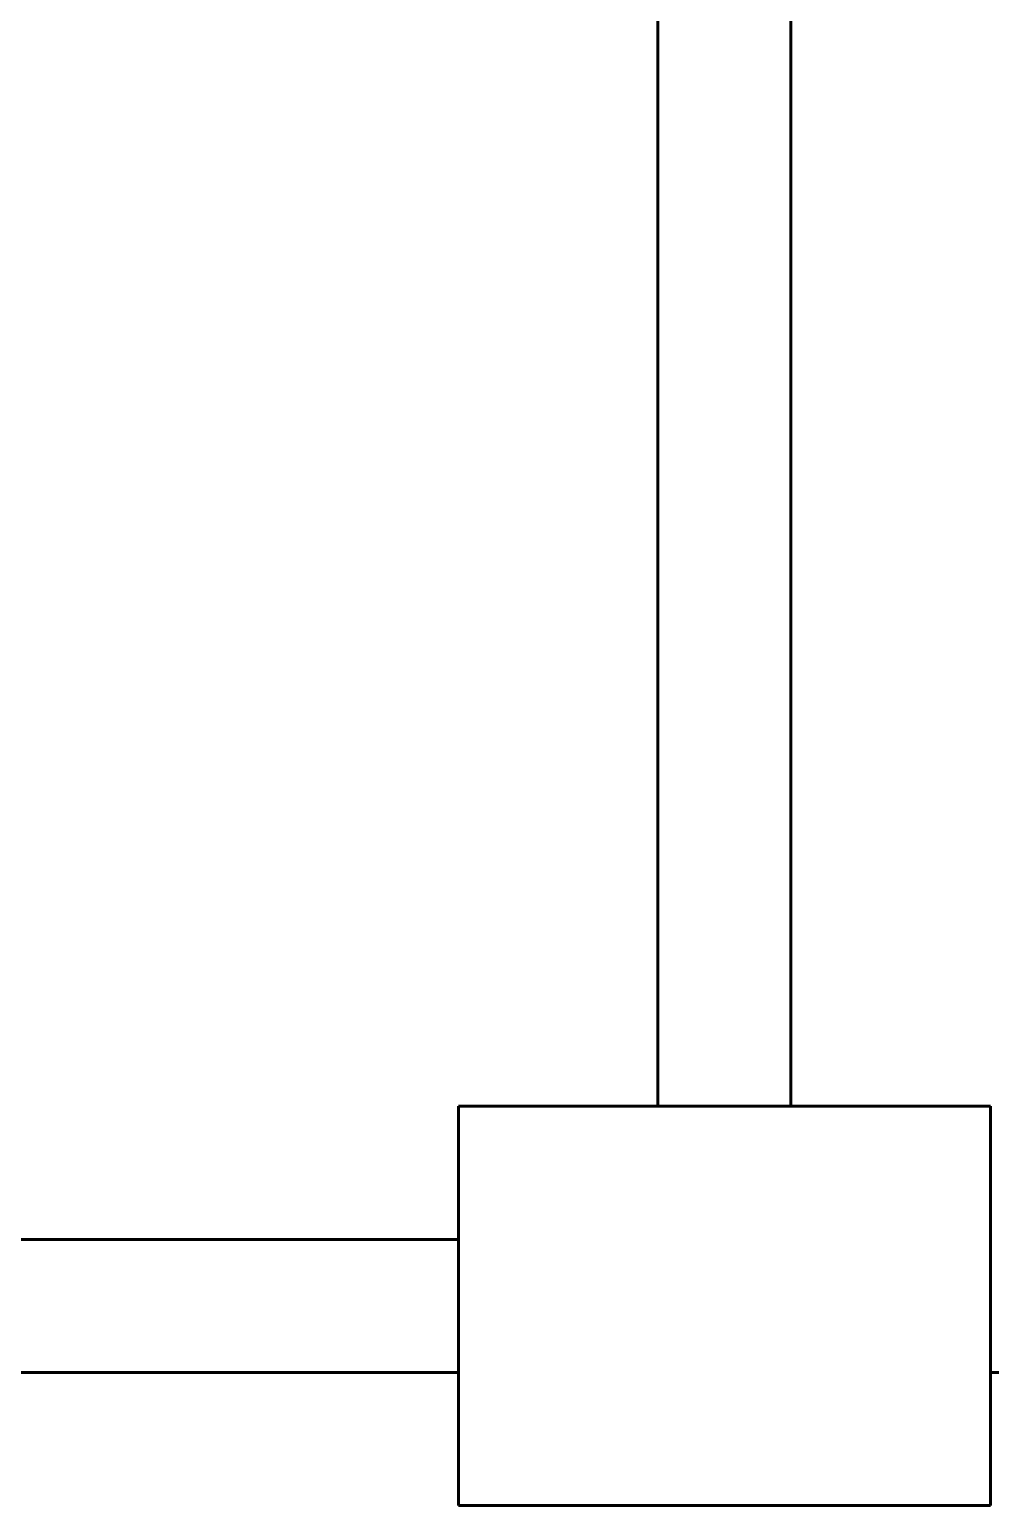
# Model space of a CAD drawing. Extents: x 0 to 297, y 0 to 292.
# Drawn here: x 177.03 to 180.64, y 68.02 to 73.57 of the extents above; entities that cross this region are included whole.
import ezdxf

# ---------------------------------------------------------------- set-up
doc = ezdxf.new("R2010")
doc.units = 0
doc.header["$MEASUREMENT"] = 0
doc.linetypes.add('K5LT_BASIC', pattern=[0])
doc.layers.add('Системный слой', color=7, linetype='Continuous')

# ---------------------------------------------------------------- blocks, each defined once
blk = doc.blocks.new('*U')
at = {"layer": 'Системный слой', "linetype": 'K5LT_BASIC', "lineweight": 60}
for p, q in [((180.642, 69.5189), (178.642, 69.5189)), ((178.642, 69.5189), (178.642, 68.0189)), ((180.642, 69.5189), (178.642, 69.5189)), ((178.642, 69.5189), (178.642, 68.0189)), ((180.642, 69.5189), (178.642, 69.5189)), ((178.642, 69.5189), (178.642, 68.0189)), ((180.642, 69.5189), (178.642, 69.5189)), ((178.642, 69.5189), (178.642, 68.0189)), ((180.642, 68.0189), (180.642, 69.5189)), ((180.642, 68.0189), (180.642, 69.5189)), ((180.642, 68.0189), (180.642, 69.5189)), ((180.642, 68.0189), (180.642, 69.5189)), ((178.642, 68.0189), (180.642, 68.0189)), ((178.642, 68.0189), (180.642, 68.0189)), ((178.642, 68.0189), (180.642, 68.0189)), ((178.642, 68.0189), (180.642, 68.0189))]:
    blk.add_line(p, q, dxfattribs=at)

msp = doc.modelspace()

# ---------------------------------------------------------------- linework, layer by layer
at = {"layer": 'Системный слой', "linetype": 'K5LT_BASIC', "lineweight": 60}
for p, q in [((179.3918, 69.5189), (179.3918, 89.5189)), ((179.8918, 69.5186), (179.8918, 89.5189)), ((179.3918, 82.5186), (179.3918, 69.5189)), ((179.8918, 69.5186), (179.8918, 82.5186)), ((180.642, 69.5189), (178.642, 69.5189)), ((178.642, 68.0189), (178.642, 69.5189)), ((178.642, 69.5189), (178.642, 68.0189)), ((178.642, 69.5189), (180.642, 69.5189)), ((178.642, 69.5189), (178.642, 68.0189)), ((178.642, 69.5189), (180.642, 69.5189)), ((180.642, 69.5189), (178.642, 69.5189)), ((178.642, 68.0189), (178.642, 69.5189)), ((178.642, 69.5189), (178.642, 68.0189)), ((178.642, 69.5189), (180.642, 69.5189)), ((178.642, 69.5189), (178.642, 68.0189)), ((178.642, 69.5189), (180.642, 69.5189)), ((180.642, 69.5189), (180.642, 68.0189)), ((180.642, 69.5189), (180.642, 68.0189)), ((180.642, 69.5189), (180.642, 68.0189)), ((180.642, 69.5189), (180.642, 68.0189)), ((180.642, 69.5189), (180.642, 68.0189)), ((180.642, 69.5189), (180.642, 68.0189)), ((180.642, 69.5189), (180.642, 68.0189)), ((180.642, 69.5189), (180.642, 68.0189)), ((180.642, 69.5189), (180.642, 68.0189)), ((172.6422, 69.019), (178.6422, 69.019)), ((172.6422, 69.019), (178.6422, 69.019)), ((178.642, 68.5189), (172.642, 68.5189)), ((178.642, 68.5189), (172.642, 68.5189)), ((186.642, 68.5189), (180.642, 68.5189)), ((180.642, 68.0189), (178.642, 68.0189)), ((180.642, 68.0189), (178.642, 68.0189)), ((178.642, 68.0189), (180.642, 68.0189)), ((180.642, 68.0189), (178.642, 68.0189)), ((178.642, 68.0189), (180.642, 68.0189)), ((180.642, 68.0189), (178.642, 68.0189)), ((178.642, 68.0189), (180.642, 68.0189)), ((180.642, 68.0189), (178.642, 68.0189)), ((178.642, 68.0189), (180.642, 68.0189)), ((179.892, 68.0189), (179.142, 68.0189)), ((179.892, 68.0189), (179.142, 68.0189)), ((179.892, 68.0189), (179.142, 68.0189)), ((179.892, 68.0189), (179.142, 68.0189))]:
    msp.add_line(p, q, dxfattribs=at)

# ---------------------------------------------------------------- block references
at = {"layer": 'Системный слой'}
msp.add_blockref('*U', (0, 0), dxfattribs=at)
msp.add_blockref('*U', (0, 0), dxfattribs=at)
msp.add_blockref('*U', (0, 0), dxfattribs=at)
msp.add_blockref('*U', (0, 0), dxfattribs=at)
msp.add_blockref('*U', (0, 0), dxfattribs=at)
msp.add_blockref('*U', (0, 0), dxfattribs=at)
msp.add_blockref('*U', (0, 0), dxfattribs=at)
msp.add_blockref('*U', (0, 0), dxfattribs=at)
msp.add_blockref('*U', (0, 0), dxfattribs=at)
msp.add_blockref('*U', (0, 0), dxfattribs=at)
msp.add_blockref('*U', (0, 0), dxfattribs=at)
msp.add_blockref('*U', (0, 0), dxfattribs=at)
msp.add_blockref('*U', (0, 0), dxfattribs=at)
msp.add_blockref('*U', (0, 0), dxfattribs=at)
msp.add_blockref('*U', (0, 0), dxfattribs=at)
msp.add_blockref('*U', (0, 0), dxfattribs=at)
msp.add_blockref('*U', (0, 0), dxfattribs=at)
msp.add_blockref('*U', (0, 0), dxfattribs=at)
msp.add_blockref('*U', (0, 0), dxfattribs=at)
msp.add_blockref('*U', (0, 0), dxfattribs=at)
msp.add_blockref('*U', (0, 0), dxfattribs=at)
msp.add_blockref('*U', (0, 0), dxfattribs=at)
msp.add_blockref('*U', (0, 0), dxfattribs=at)
msp.add_blockref('*U', (0, 0), dxfattribs=at)
msp.add_blockref('*U', (0, 0), dxfattribs=at)
msp.add_blockref('*U', (0, 0), dxfattribs=at)
msp.add_blockref('*U', (0, 0), dxfattribs=at)
msp.add_blockref('*U', (0, 0), dxfattribs=at)
msp.add_blockref('*U', (0, 0), dxfattribs=at)
msp.add_blockref('*U', (0, 0), dxfattribs=at)
msp.add_blockref('*U', (0, 0), dxfattribs=at)
msp.add_blockref('*U', (0, 0), dxfattribs=at)
msp.add_blockref('*U', (0, 0), dxfattribs=at)
msp.add_blockref('*U', (0, 0), dxfattribs=at)
msp.add_blockref('*U', (0, 0), dxfattribs=at)
msp.add_blockref('*U', (0, 0), dxfattribs=at)
msp.add_blockref('*U', (0, 0), dxfattribs=at)
msp.add_blockref('*U', (0, 0), dxfattribs=at)
msp.add_blockref('*U', (0, 0), dxfattribs=at)
msp.add_blockref('*U', (0, 0), dxfattribs=at)
msp.add_blockref('*U', (0, 0), dxfattribs=at)
msp.add_blockref('*U', (0, 0), dxfattribs=at)
msp.add_blockref('*U', (0, 0), dxfattribs=at)
msp.add_blockref('*U', (0, 0), dxfattribs=at)
msp.add_blockref('*U', (0, 0), dxfattribs=at)
msp.add_blockref('*U', (0, 0), dxfattribs=at)
msp.add_blockref('*U', (0, 0), dxfattribs=at)
msp.add_blockref('*U', (0, 0), dxfattribs=at)
msp.add_blockref('*U', (0, 0), dxfattribs=at)
msp.add_blockref('*U', (0, 0), dxfattribs=at)
msp.add_blockref('*U', (0, 0), dxfattribs=at)
msp.add_blockref('*U', (0, 0), dxfattribs=at)
msp.add_blockref('*U', (0, 0), dxfattribs=at)
msp.add_blockref('*U', (0, 0), dxfattribs=at)
msp.add_blockref('*U', (0, 0), dxfattribs=at)
msp.add_blockref('*U', (0, 0), dxfattribs=at)
msp.add_blockref('*U', (0, 0), dxfattribs=at)
msp.add_blockref('*U', (0, 0), dxfattribs=at)
msp.add_blockref('*U', (0, 0), dxfattribs=at)
msp.add_blockref('*U', (0, 0), dxfattribs=at)
msp.add_blockref('*U', (0, 0), dxfattribs=at)
msp.add_blockref('*U', (0, 0), dxfattribs=at)
msp.add_blockref('*U', (0, 0), dxfattribs=at)
msp.add_blockref('*U', (0, 0), dxfattribs=at)
msp.add_blockref('*U', (0, 0), dxfattribs=at)
msp.add_blockref('*U', (0, 0), dxfattribs=at)
msp.add_blockref('*U', (0, 0), dxfattribs=at)
msp.add_blockref('*U', (0, 0), dxfattribs=at)
msp.add_blockref('*U', (0, 0), dxfattribs=at)
msp.add_blockref('*U', (0, 0), dxfattribs=at)
msp.add_blockref('*U', (0, 0), dxfattribs=at)
msp.add_blockref('*U', (0, 0), dxfattribs=at)
msp.add_blockref('*U', (0, 0), dxfattribs=at)
msp.add_blockref('*U', (0, 0), dxfattribs=at)
msp.add_blockref('*U', (0, 0), dxfattribs=at)
msp.add_blockref('*U', (0, 0), dxfattribs=at)
msp.add_blockref('*U', (0, 0), dxfattribs=at)
msp.add_blockref('*U', (0, 0), dxfattribs=at)
msp.add_blockref('*U', (0, 0), dxfattribs=at)
msp.add_blockref('*U', (0, 0), dxfattribs=at)
msp.add_blockref('*U', (0, 0), dxfattribs=at)
msp.add_blockref('*U', (0, 0), dxfattribs=at)
msp.add_blockref('*U', (0, 0), dxfattribs=at)
msp.add_blockref('*U', (0, 0), dxfattribs=at)
msp.add_blockref('*U', (0, 0), dxfattribs=at)
msp.add_blockref('*U', (0, 0), dxfattribs=at)
msp.add_blockref('*U', (0, 0), dxfattribs=at)
msp.add_blockref('*U', (0, 0), dxfattribs=at)
msp.add_blockref('*U', (0, 0), dxfattribs=at)
msp.add_blockref('*U', (0, 0), dxfattribs=at)
msp.add_blockref('*U', (0, 0), dxfattribs=at)
msp.add_blockref('*U', (0, 0), dxfattribs=at)
msp.add_blockref('*U', (0, 0), dxfattribs=at)
msp.add_blockref('*U', (0, 0), dxfattribs=at)
msp.add_blockref('*U', (0, 0), dxfattribs=at)
msp.add_blockref('*U', (0, 0), dxfattribs=at)
msp.add_blockref('*U', (0, 0), dxfattribs=at)
msp.add_blockref('*U', (0, 0), dxfattribs=at)
msp.add_blockref('*U', (0, 0), dxfattribs=at)
msp.add_blockref('*U', (0, 0), dxfattribs=at)
msp.add_blockref('*U', (0, 0), dxfattribs=at)
msp.add_blockref('*U', (0, 0), dxfattribs=at)
msp.add_blockref('*U', (0, 0), dxfattribs=at)
msp.add_blockref('*U', (0, 0), dxfattribs=at)
msp.add_blockref('*U', (0, 0), dxfattribs=at)
msp.add_blockref('*U', (0, 0), dxfattribs=at)
msp.add_blockref('*U', (0, 0), dxfattribs=at)
msp.add_blockref('*U', (0, 0), dxfattribs=at)
msp.add_blockref('*U', (0, 0), dxfattribs=at)
msp.add_blockref('*U', (0, 0), dxfattribs=at)
msp.add_blockref('*U', (0, 0), dxfattribs=at)
msp.add_blockref('*U', (0, 0), dxfattribs=at)
msp.add_blockref('*U', (0, 0), dxfattribs=at)
msp.add_blockref('*U', (0, 0), dxfattribs=at)
msp.add_blockref('*U', (0, 0), dxfattribs=at)
msp.add_blockref('*U', (0, 0), dxfattribs=at)
msp.add_blockref('*U', (0, 0), dxfattribs=at)
msp.add_blockref('*U', (0, 0), dxfattribs=at)
msp.add_blockref('*U', (0, 0), dxfattribs=at)
msp.add_blockref('*U', (0, 0), dxfattribs=at)
msp.add_blockref('*U', (0, 0), dxfattribs=at)
msp.add_blockref('*U', (0, 0), dxfattribs=at)
msp.add_blockref('*U', (0, 0), dxfattribs=at)
msp.add_blockref('*U', (0, 0), dxfattribs=at)
msp.add_blockref('*U', (0, 0), dxfattribs=at)
msp.add_blockref('*U', (0, 0), dxfattribs=at)
msp.add_blockref('*U', (0, 0), dxfattribs=at)
msp.add_blockref('*U', (0, 0), dxfattribs=at)
msp.add_blockref('*U', (0, 0), dxfattribs=at)
msp.add_blockref('*U', (0, 0), dxfattribs=at)
msp.add_blockref('*U', (0, 0), dxfattribs=at)
msp.add_blockref('*U', (0, 0), dxfattribs=at)
msp.add_blockref('*U', (0, 0), dxfattribs=at)
msp.add_blockref('*U', (0, 0), dxfattribs=at)
msp.add_blockref('*U', (0, 0), dxfattribs=at)
msp.add_blockref('*U', (0, 0), dxfattribs=at)
msp.add_blockref('*U', (0, 0), dxfattribs=at)
msp.add_blockref('*U', (0, 0), dxfattribs=at)
msp.add_blockref('*U', (0, 0), dxfattribs=at)
msp.add_blockref('*U', (0, 0), dxfattribs=at)
msp.add_blockref('*U', (0, 0), dxfattribs=at)
msp.add_blockref('*U', (0, 0), dxfattribs=at)
msp.add_blockref('*U', (0, 0), dxfattribs=at)
msp.add_blockref('*U', (0, 0), dxfattribs=at)
msp.add_blockref('*U', (0, 0), dxfattribs=at)
msp.add_blockref('*U', (0, 0), dxfattribs=at)
msp.add_blockref('*U', (0, 0), dxfattribs=at)
msp.add_blockref('*U', (0, 0), dxfattribs=at)
msp.add_blockref('*U', (0, 0), dxfattribs=at)
msp.add_blockref('*U', (0, 0), dxfattribs=at)
msp.add_blockref('*U', (0, 0), dxfattribs=at)
msp.add_blockref('*U', (0, 0), dxfattribs=at)
msp.add_blockref('*U', (0, 0), dxfattribs=at)
msp.add_blockref('*U', (0, 0), dxfattribs=at)
msp.add_blockref('*U', (0, 0), dxfattribs=at)
msp.add_blockref('*U', (0, 0), dxfattribs=at)
msp.add_blockref('*U', (0, 0), dxfattribs=at)
msp.add_blockref('*U', (0, 0), dxfattribs=at)
msp.add_blockref('*U', (0, 0), dxfattribs=at)
msp.add_blockref('*U', (0, 0), dxfattribs=at)
msp.add_blockref('*U', (0, 0), dxfattribs=at)
msp.add_blockref('*U', (0, 0), dxfattribs=at)
msp.add_blockref('*U', (0, 0), dxfattribs=at)
msp.add_blockref('*U', (0, 0), dxfattribs=at)
msp.add_blockref('*U', (0, 0), dxfattribs=at)
msp.add_blockref('*U', (0, 0), dxfattribs=at)
msp.add_blockref('*U', (0, 0), dxfattribs=at)
msp.add_blockref('*U', (0, 0), dxfattribs=at)
msp.add_blockref('*U', (0, 0), dxfattribs=at)
msp.add_blockref('*U', (0, 0), dxfattribs=at)
msp.add_blockref('*U', (0, 0), dxfattribs=at)
msp.add_blockref('*U', (0, 0), dxfattribs=at)
msp.add_blockref('*U', (0, 0), dxfattribs=at)
msp.add_blockref('*U', (0, 0), dxfattribs=at)
msp.add_blockref('*U', (0, 0), dxfattribs=at)
msp.add_blockref('*U', (0, 0), dxfattribs=at)
msp.add_blockref('*U', (0, 0), dxfattribs=at)
msp.add_blockref('*U', (0, 0), dxfattribs=at)
msp.add_blockref('*U', (0, 0), dxfattribs=at)
msp.add_blockref('*U', (0, 0), dxfattribs=at)
msp.add_blockref('*U', (0, 0), dxfattribs=at)
msp.add_blockref('*U', (0, 0), dxfattribs=at)
msp.add_blockref('*U', (0, 0), dxfattribs=at)
msp.add_blockref('*U', (0, 0), dxfattribs=at)
msp.add_blockref('*U', (0, 0), dxfattribs=at)
msp.add_blockref('*U', (0, 0), dxfattribs=at)
msp.add_blockref('*U', (0, 0), dxfattribs=at)
msp.add_blockref('*U', (0, 0), dxfattribs=at)
msp.add_blockref('*U', (0, 0), dxfattribs=at)
msp.add_blockref('*U', (0, 0), dxfattribs=at)
msp.add_blockref('*U', (0, 0), dxfattribs=at)
msp.add_blockref('*U', (0, 0), dxfattribs=at)
msp.add_blockref('*U', (0, 0), dxfattribs=at)
msp.add_blockref('*U', (0, 0), dxfattribs=at)
msp.add_blockref('*U', (0, 0), dxfattribs=at)
msp.add_blockref('*U', (0, 0), dxfattribs=at)
msp.add_blockref('*U', (0, 0), dxfattribs=at)
msp.add_blockref('*U', (0, 0), dxfattribs=at)
msp.add_blockref('*U', (0, 0), dxfattribs=at)
msp.add_blockref('*U', (0, 0), dxfattribs=at)
msp.add_blockref('*U', (0, 0), dxfattribs=at)
msp.add_blockref('*U', (0, 0), dxfattribs=at)
msp.add_blockref('*U', (0, 0), dxfattribs=at)
msp.add_blockref('*U', (0, 0), dxfattribs=at)
msp.add_blockref('*U', (0, 0), dxfattribs=at)
msp.add_blockref('*U', (0, 0), dxfattribs=at)
msp.add_blockref('*U', (0, 0), dxfattribs=at)
msp.add_blockref('*U', (0, 0), dxfattribs=at)
msp.add_blockref('*U', (0, 0), dxfattribs=at)
msp.add_blockref('*U', (0, 0), dxfattribs=at)
msp.add_blockref('*U', (0, 0), dxfattribs=at)
msp.add_blockref('*U', (0, 0), dxfattribs=at)
msp.add_blockref('*U', (0, 0), dxfattribs=at)
msp.add_blockref('*U', (0, 0), dxfattribs=at)
msp.add_blockref('*U', (0, 0), dxfattribs=at)
msp.add_blockref('*U', (0, 0), dxfattribs=at)
msp.add_blockref('*U', (0, 0), dxfattribs=at)
msp.add_blockref('*U', (0, 0), dxfattribs=at)
msp.add_blockref('*U', (0, 0), dxfattribs=at)
msp.add_blockref('*U', (0, 0), dxfattribs=at)
msp.add_blockref('*U', (0, 0), dxfattribs=at)
msp.add_blockref('*U', (0, 0), dxfattribs=at)
msp.add_blockref('*U', (0, 0), dxfattribs=at)
msp.add_blockref('*U', (0, 0), dxfattribs=at)
msp.add_blockref('*U', (0, 0), dxfattribs=at)
msp.add_blockref('*U', (0, 0), dxfattribs=at)
msp.add_blockref('*U', (0, 0), dxfattribs=at)
msp.add_blockref('*U', (0, 0), dxfattribs=at)
msp.add_blockref('*U', (0, 0), dxfattribs=at)
msp.add_blockref('*U', (0, 0), dxfattribs=at)
msp.add_blockref('*U', (0, 0), dxfattribs=at)
msp.add_blockref('*U', (0, 0), dxfattribs=at)
msp.add_blockref('*U', (0, 0), dxfattribs=at)
msp.add_blockref('*U', (0, 0), dxfattribs=at)
msp.add_blockref('*U', (0, 0), dxfattribs=at)
msp.add_blockref('*U', (0, 0), dxfattribs=at)
msp.add_blockref('*U', (0, 0), dxfattribs=at)
msp.add_blockref('*U', (0, 0), dxfattribs=at)
msp.add_blockref('*U', (0, 0), dxfattribs=at)
msp.add_blockref('*U', (0, 0), dxfattribs=at)
msp.add_blockref('*U', (0, 0), dxfattribs=at)
msp.add_blockref('*U', (0, 0), dxfattribs=at)
msp.add_blockref('*U', (0, 0), dxfattribs=at)
msp.add_blockref('*U', (0, 0), dxfattribs=at)
msp.add_blockref('*U', (0, 0), dxfattribs=at)
msp.add_blockref('*U', (0, 0), dxfattribs=at)
msp.add_blockref('*U', (0, 0), dxfattribs=at)
msp.add_blockref('*U', (0, 0), dxfattribs=at)
msp.add_blockref('*U', (0, 0), dxfattribs=at)
msp.add_blockref('*U', (0, 0), dxfattribs=at)
msp.add_blockref('*U', (0, 0), dxfattribs=at)
msp.add_blockref('*U', (0, 0), dxfattribs=at)
msp.add_blockref('*U', (0, 0), dxfattribs=at)
msp.add_blockref('*U', (0, 0), dxfattribs=at)
msp.add_blockref('*U', (0, 0), dxfattribs=at)
msp.add_blockref('*U', (0, 0), dxfattribs=at)
msp.add_blockref('*U', (0, 0), dxfattribs=at)
msp.add_blockref('*U', (0, 0), dxfattribs=at)
msp.add_blockref('*U', (0, 0), dxfattribs=at)
msp.add_blockref('*U', (0, 0), dxfattribs=at)
msp.add_blockref('*U', (0, 0), dxfattribs=at)
msp.add_blockref('*U', (0, 0), dxfattribs=at)
msp.add_blockref('*U', (0, 0), dxfattribs=at)
msp.add_blockref('*U', (0, 0), dxfattribs=at)
msp.add_blockref('*U', (0, 0), dxfattribs=at)
msp.add_blockref('*U', (0, 0), dxfattribs=at)
msp.add_blockref('*U', (0, 0), dxfattribs=at)
msp.add_blockref('*U', (0, 0), dxfattribs=at)
msp.add_blockref('*U', (0, 0), dxfattribs=at)
msp.add_blockref('*U', (0, 0), dxfattribs=at)
msp.add_blockref('*U', (0, 0), dxfattribs=at)
msp.add_blockref('*U', (0, 0), dxfattribs=at)
msp.add_blockref('*U', (0, 0), dxfattribs=at)
msp.add_blockref('*U', (0, 0), dxfattribs=at)
msp.add_blockref('*U', (0, 0), dxfattribs=at)
msp.add_blockref('*U', (0, 0), dxfattribs=at)
msp.add_blockref('*U', (0, 0), dxfattribs=at)
msp.add_blockref('*U', (0, 0), dxfattribs=at)
msp.add_blockref('*U', (0, 0), dxfattribs=at)
msp.add_blockref('*U', (0, 0), dxfattribs=at)
msp.add_blockref('*U', (0, 0), dxfattribs=at)
msp.add_blockref('*U', (0, 0), dxfattribs=at)
msp.add_blockref('*U', (0, 0), dxfattribs=at)
msp.add_blockref('*U', (0, 0), dxfattribs=at)
msp.add_blockref('*U', (0, 0), dxfattribs=at)
msp.add_blockref('*U', (0, 0), dxfattribs=at)
msp.add_blockref('*U', (0, 0), dxfattribs=at)
msp.add_blockref('*U', (0, 0), dxfattribs=at)
msp.add_blockref('*U', (0, 0), dxfattribs=at)
msp.add_blockref('*U', (0, 0), dxfattribs=at)
msp.add_blockref('*U', (0, 0), dxfattribs=at)
msp.add_blockref('*U', (0, 0), dxfattribs=at)
msp.add_blockref('*U', (0, 0), dxfattribs=at)
msp.add_blockref('*U', (0, 0), dxfattribs=at)
msp.add_blockref('*U', (0, 0), dxfattribs=at)
msp.add_blockref('*U', (0, 0), dxfattribs=at)
msp.add_blockref('*U', (0, 0), dxfattribs=at)
msp.add_blockref('*U', (0, 0), dxfattribs=at)
msp.add_blockref('*U', (0, 0), dxfattribs=at)
msp.add_blockref('*U', (0, 0), dxfattribs=at)
msp.add_blockref('*U', (0, 0), dxfattribs=at)
msp.add_blockref('*U', (0, 0), dxfattribs=at)
msp.add_blockref('*U', (0, 0), dxfattribs=at)
msp.add_blockref('*U', (0, 0), dxfattribs=at)
msp.add_blockref('*U', (0, 0), dxfattribs=at)
msp.add_blockref('*U', (0, 0), dxfattribs=at)
msp.add_blockref('*U', (0, 0), dxfattribs=at)
msp.add_blockref('*U', (0, 0), dxfattribs=at)
msp.add_blockref('*U', (0, 0), dxfattribs=at)
msp.add_blockref('*U', (0, 0), dxfattribs=at)
msp.add_blockref('*U', (0, 0), dxfattribs=at)
msp.add_blockref('*U', (0, 0), dxfattribs=at)
msp.add_blockref('*U', (0, 0), dxfattribs=at)
msp.add_blockref('*U', (0, 0), dxfattribs=at)
msp.add_blockref('*U', (0, 0), dxfattribs=at)
msp.add_blockref('*U', (0, 0), dxfattribs=at)
msp.add_blockref('*U', (0, 0), dxfattribs=at)
msp.add_blockref('*U', (0, 0), dxfattribs=at)
msp.add_blockref('*U', (0, 0), dxfattribs=at)
msp.add_blockref('*U', (0, 0), dxfattribs=at)
msp.add_blockref('*U', (0, 0), dxfattribs=at)
msp.add_blockref('*U', (0, 0), dxfattribs=at)
msp.add_blockref('*U', (0, 0), dxfattribs=at)
msp.add_blockref('*U', (0, 0), dxfattribs=at)
msp.add_blockref('*U', (0, 0), dxfattribs=at)
msp.add_blockref('*U', (0, 0), dxfattribs=at)
msp.add_blockref('*U', (0, 0), dxfattribs=at)
msp.add_blockref('*U', (0, 0), dxfattribs=at)
msp.add_blockref('*U', (0, 0), dxfattribs=at)
msp.add_blockref('*U', (0, 0), dxfattribs=at)
msp.add_blockref('*U', (0, 0), dxfattribs=at)
msp.add_blockref('*U', (0, 0), dxfattribs=at)
msp.add_blockref('*U', (0, 0), dxfattribs=at)
msp.add_blockref('*U', (0, 0), dxfattribs=at)
msp.add_blockref('*U', (0, 0), dxfattribs=at)
msp.add_blockref('*U', (0, 0), dxfattribs=at)
msp.add_blockref('*U', (0, 0), dxfattribs=at)
msp.add_blockref('*U', (0, 0), dxfattribs=at)
msp.add_blockref('*U', (0, 0), dxfattribs=at)
msp.add_blockref('*U', (0, 0), dxfattribs=at)
msp.add_blockref('*U', (0, 0), dxfattribs=at)
msp.add_blockref('*U', (0, 0), dxfattribs=at)
msp.add_blockref('*U', (0, 0), dxfattribs=at)
msp.add_blockref('*U', (0, 0), dxfattribs=at)
msp.add_blockref('*U', (0, 0), dxfattribs=at)
msp.add_blockref('*U', (0, 0), dxfattribs=at)
msp.add_blockref('*U', (0, 0), dxfattribs=at)
msp.add_blockref('*U', (0, 0), dxfattribs=at)
msp.add_blockref('*U', (0, 0), dxfattribs=at)
msp.add_blockref('*U', (0, 0), dxfattribs=at)
msp.add_blockref('*U', (0, 0), dxfattribs=at)
msp.add_blockref('*U', (0, 0), dxfattribs=at)
msp.add_blockref('*U', (0, 0), dxfattribs=at)
msp.add_blockref('*U', (0, 0), dxfattribs=at)
msp.add_blockref('*U', (0, 0), dxfattribs=at)
msp.add_blockref('*U', (0, 0), dxfattribs=at)
msp.add_blockref('*U', (0, 0), dxfattribs=at)
msp.add_blockref('*U', (0, 0), dxfattribs=at)
msp.add_blockref('*U', (0, 0), dxfattribs=at)
msp.add_blockref('*U', (0, 0), dxfattribs=at)
msp.add_blockref('*U', (0, 0), dxfattribs=at)
msp.add_blockref('*U', (0, 0), dxfattribs=at)
msp.add_blockref('*U', (0, 0), dxfattribs=at)
msp.add_blockref('*U', (0, 0), dxfattribs=at)

doc.saveas('drawing.dxf')
